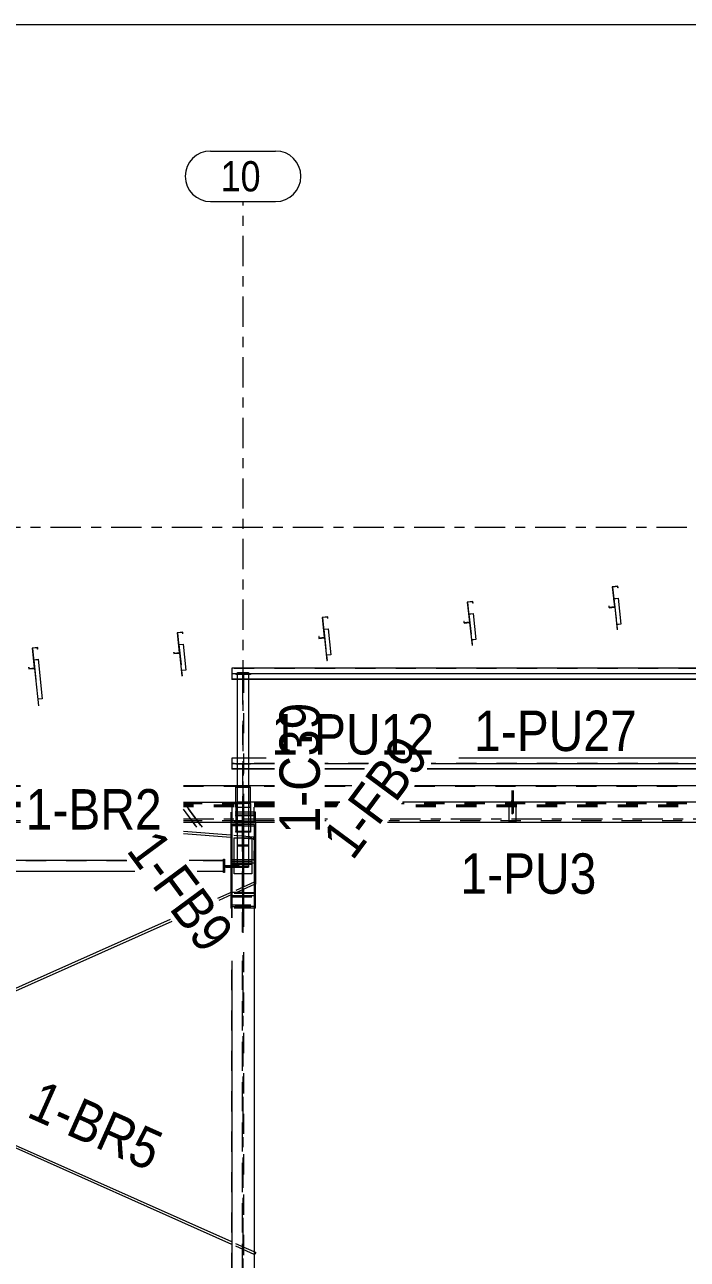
# Model space of a CAD drawing. Header units: millimetres. Extents: x -49 to 1122, y -181 to 639.
# Drawn here: x 161.4 to 227.1, y 516.6 to 638.8 of the extents above; entities that cross this region are included whole.
import ezdxf

# ---------------------------------------------------------------- set-up
doc = ezdxf.new("R2010")
doc.units = ezdxf.units.MM
for name, pattern in [('XKITLINE00', [0]), ('XKITLINE02', [4, 2, -2]), ('XKITLINE03', [6, 3, -1, 1, -1])]:
    doc.linetypes.add(name, pattern=pattern)
for name, color, linetype, lineweight in [('DrawingSheet', 5, 'Continuous', 0), ('Part', 2, 'Continuous', 0), ('PartMark', 7, 'Continuous', 0), ('S-grid', 1, 'Continuous', 0)]:
    doc.layers.add(name, color=color, linetype=linetype, lineweight=lineweight)
doc.styles.add('ARIAL', font='ARIAL.TTF')

# ---------------------------------------------------------------- blocks, each defined once
blk = doc.blocks.new('*A302')
at = {"layer": 'Part'}
blk.add_hatch(color=3, dxfattribs=at).paths.add_polyline_path([(176.53, 578.64), (177.08, 578.7), (177.1, 578.54), (177.08, 578.53), (177.06, 578.68), (176.55, 578.63), (176.76, 576.63), (176.21, 576.58), (176.19, 576.74), (176.21, 576.74), (176.23, 576.6), (176.74, 576.65)], flags=17)
blk = doc.blocks.new('*A303')
at = {"layer": 'Part'}
blk.add_hatch(color=3, dxfattribs=at).paths.add_polyline_path([(190.89, 580.16), (191.45, 580.22), (191.46, 580.05), (191.44, 580.05), (191.43, 580.19), (190.92, 580.14), (191.13, 578.15), (190.57, 578.09), (190.56, 578.26), (190.58, 578.26), (190.59, 578.11), (191.1, 578.17)], flags=17)
blk = doc.blocks.new('*A310')
at = {"layer": 'Part'}
blk.add_hatch(color=3, dxfattribs=at).paths.add_polyline_path([(205.26, 581.67), (205.81, 581.73), (205.83, 581.57), (205.81, 581.56), (205.79, 581.71), (205.28, 581.66), (205.49, 579.66), (204.94, 579.61), (204.92, 579.77), (204.94, 579.77), (204.96, 579.63), (205.47, 579.68)], flags=17)
blk = doc.blocks.new('*A311')
at = {"layer": 'Part'}
blk.add_hatch(color=3, dxfattribs=at).paths.add_polyline_path([(219.62, 583.19), (220.18, 583.25), (220.19, 583.08), (220.17, 583.08), (220.16, 583.22), (219.65, 583.17), (219.86, 581.18), (219.3, 581.12), (219.29, 581.29), (219.31, 581.29), (219.32, 581.14), (219.83, 581.2)], flags=17)
blk = doc.blocks.new('*A328')
at = {"layer": 'Part'}
blk.add_hatch(color=3, dxfattribs=at).paths.add_polyline_path([(162.72, 572.1), (163.16, 572.15), (163.16, 572.11), (162.74, 572.07), (162.81, 571.41), (162.79, 571.41)], flags=17)
blk = doc.blocks.new('*A329')
at = {"layer": 'Part'}
blk.add_hatch(color=3, dxfattribs=at).paths.add_polyline_path([(176.94, 574.93), (177.38, 574.98), (177.39, 574.95), (176.97, 574.91), (177.02, 574.37), (177, 574.37)], flags=17)
blk = doc.blocks.new('*A330')
at = {"layer": 'Part'}
blk.add_hatch(color=3, dxfattribs=at).paths.add_polyline_path([(191.31, 576.45), (191.75, 576.49), (191.75, 576.46), (191.33, 576.42), (191.39, 575.89), (191.36, 575.89)], flags=17)
blk = doc.blocks.new('*A331')
at = {"layer": 'Part'}
blk.add_hatch(color=3, dxfattribs=at).paths.add_polyline_path([(205.67, 577.96), (206.11, 578.01), (206.12, 577.98), (205.7, 577.94), (205.75, 577.4), (205.73, 577.4)], flags=17)
blk = doc.blocks.new('*A333')
at = {"layer": 'Part'}
blk.add_hatch(color=3, dxfattribs=at).paths.add_polyline_path([(220.04, 579.48), (220.48, 579.52), (220.48, 579.49), (220.06, 579.45), (220.12, 578.92), (220.09, 578.92)], flags=17)
blk = doc.blocks.new('*A343')
at = {"layer": 'Part'}
blk.add_hatch(color=3, dxfattribs=at).paths.add_polyline_path([(162.16, 577.13), (162.72, 577.19), (162.73, 577.02), (162.71, 577.02), (162.7, 577.16), (162.19, 577.11), (162.4, 575.12), (161.84, 575.06), (161.83, 575.23), (161.85, 575.23), (161.86, 575.08), (162.37, 575.14)], flags=17)
blk = doc.blocks.new('*A430')
at = {"layer": 'DrawingSheet', "color": 5, "linetype": 'XKITLINE00', "lineweight": 0}
blk.add_line((1122.26, 638.83), (-46.74, 638.83), dxfattribs=at)
blk = doc.blocks.new('*A1699')
at = {"layer": 'S-grid', "color": 1, "linetype": 'XKITLINE03', "lineweight": 0}
blk.add_line((-10, 589.11), (1095.78, 589.11), dxfattribs=at)
blk = doc.blocks.new('*A1700')
at = {"layer": 'S-grid', "color": 1, "linetype": 'XKITLINE03', "lineweight": 0}
for p, q in [((177.15, 560.22), (186.16, 560.22)), ((191.16, 560.22), (191.42, 560.22)), ((197.64, 560.22), (266.16, 560.22))]:
    blk.add_line(p, q, dxfattribs=at)
blk = doc.blocks.new('*A1702')
at = {"layer": 'S-grid', "color": 1, "linetype": 'XKITLINE03', "lineweight": 0}
blk.add_line((-10, 589.11), (1096.06, 589.11), dxfattribs=at)
blk = doc.blocks.new('*A1703')
at = {"layer": 'S-grid', "color": 1, "linetype": 'XKITLINE03', "lineweight": 0}
for p, q in [((177.15, 560.22), (186.16, 560.22)), ((191.16, 560.22), (191.42, 560.22)), ((197.64, 560.22), (266.16, 560.22))]:
    blk.add_line(p, q, dxfattribs=at)
blk = doc.blocks.new('*A1739')
at = {"layer": 'Part', "color": 2, "linetype": 'XKITLINE00', "lineweight": 0}
for p, q in [((181.94, 566.24), (181.94, 565.17)), ((182.5, 566.24), (181.94, 566.24)), ((185.36, 566.24), (183.61, 566.24)), ((262.5, 566.24), (204.44, 566.24)), ((265.36, 566.24), (263.61, 566.24)), ((182.33, 565.68), (181.94, 565.68)), ((181.94, 565.17), (181.94, 565.15)), ((182.5, 565.17), (181.94, 565.17)), ((182.5, 565.15), (181.94, 565.15)), ((186.16, 565.17), (183.61, 565.17)), ((186.16, 565.15), (183.61, 565.15)), ((186.16, 565.68), (183.78, 565.68)), ((195.46, 565.68), (191.16, 565.68)), ((195.08, 565.17), (191.16, 565.17)), ((195.06, 565.15), (191.16, 565.15)), ((262.5, 565.15), (201.29, 565.15)), ((262.5, 565.17), (201.3, 565.17)), ((262.33, 565.68), (201.68, 565.68)), ((266.16, 565.17), (263.61, 565.17)), ((266.16, 565.15), (263.61, 565.15)), ((266.16, 565.68), (263.78, 565.68))]:
    blk.add_line(p, q, dxfattribs=at)
at = {"layer": 'Part', "color": 7, "linetype": 'XKITLINE02', "lineweight": 0}
for p, q in [((185.36, 566.22), (181.94, 566.22)), ((183.61, 566.24), (182.5, 566.24)), ((265.36, 566.22), (204.44, 566.22)), ((263.61, 566.24), (262.5, 566.24)), ((186.16, 565.7), (181.94, 565.7)), ((186.16, 565.7), (181.94, 565.7)), ((186.16, 565.68), (181.94, 565.68)), ((183.78, 565.68), (182.33, 565.68)), ((183.61, 565.17), (182.5, 565.17)), ((183.61, 565.15), (182.5, 565.15)), ((195.47, 565.7), (191.16, 565.7)), ((195.47, 565.7), (191.16, 565.7)), ((195.46, 565.68), (191.16, 565.68)), ((266.16, 565.68), (201.68, 565.68)), ((266.16, 565.7), (201.7, 565.7)), ((266.16, 565.7), (201.7, 565.7)), ((263.78, 565.68), (262.33, 565.68)), ((263.61, 565.17), (262.5, 565.17)), ((263.61, 565.15), (262.5, 565.15))]:
    blk.add_line(p, q, dxfattribs=at)
blk = doc.blocks.new('*A1740')
at = {"layer": 'Part', "color": 2, "linetype": 'XKITLINE00', "lineweight": 0}
for p, q in [((182.5, 563.49), (177.15, 563.49)), ((186.16, 563.49), (183.61, 563.49)), ((193.84, 563.49), (191.16, 563.49)), ((262.5, 563.49), (200.06, 563.49)), ((266.16, 563.49), (263.61, 563.49))]:
    blk.add_line(p, q, dxfattribs=at)
at = {"layer": 'Part', "color": 7, "linetype": 'XKITLINE02', "lineweight": 0}
for p, q in [((177.15, 563.47), (186.16, 563.47)), ((183.61, 563.49), (182.5, 563.49)), ((191.16, 563.47), (193.83, 563.47)), ((200.05, 563.47), (266.16, 563.47)), ((263.61, 563.49), (262.5, 563.49)), ((186.16, 561.59), (177.15, 561.59)), ((186.16, 561.59), (177.15, 561.59)), ((186.16, 561.5), (177.15, 561.5)), ((186.16, 561.48), (177.15, 561.48)), ((186.16, 561.45), (177.15, 561.45)), ((186.16, 561.42), (177.15, 561.42)), ((192.43, 561.59), (191.16, 561.59)), ((192.43, 561.59), (191.16, 561.59)), ((192.36, 561.5), (191.16, 561.5)), ((192.35, 561.48), (191.16, 561.48)), ((192.32, 561.45), (191.16, 561.45)), ((192.31, 561.42), (191.16, 561.42)), ((266.16, 561.42), (198.53, 561.42)), ((266.16, 561.45), (198.55, 561.45)), ((266.16, 561.48), (198.57, 561.48)), ((266.16, 561.5), (198.59, 561.5)), ((266.16, 561.59), (198.65, 561.59)), ((266.16, 561.59), (198.65, 561.59))]:
    blk.add_line(p, q, dxfattribs=at)
blk = doc.blocks.new('*A1742')
at = {"layer": 'Part', "color": 2, "linetype": 'XKITLINE00', "lineweight": 0}
for p, q in [((181.94, 575.13), (181.94, 574.05)), ((262.5, 575.13), (181.94, 575.13)), ((182.33, 574.57), (181.94, 574.57)), ((262.33, 574.57), (183.78, 574.57)), ((264.17, 575.13), (263.61, 575.13)), ((264.17, 574.57), (263.78, 574.57)), ((264.17, 575.13), (264.17, 574.05)), ((181.94, 574.05), (181.94, 574.03)), ((182.5, 574.05), (181.94, 574.05)), ((182.5, 574.03), (181.94, 574.03)), ((262.5, 574.05), (183.61, 574.05)), ((262.5, 574.03), (183.61, 574.03)), ((264.17, 574.05), (263.61, 574.05)), ((264.17, 574.03), (263.61, 574.03)), ((264.17, 574.05), (264.17, 574.03))]:
    blk.add_line(p, q, dxfattribs=at)
at = {"layer": 'Part', "color": 7, "linetype": 'XKITLINE02', "lineweight": 0}
for p, q in [((264.17, 575.11), (181.94, 575.11)), ((264.17, 574.59), (181.94, 574.59)), ((264.17, 574.59), (181.94, 574.59)), ((264.17, 574.57), (181.94, 574.57)), ((183.78, 574.57), (182.33, 574.57)), ((263.78, 574.57), (262.33, 574.57)), ((263.61, 575.13), (262.5, 575.13)), ((183.61, 574.05), (182.5, 574.05)), ((183.61, 574.03), (182.5, 574.03)), ((263.61, 574.05), (262.5, 574.05)), ((263.61, 574.03), (262.5, 574.03))]:
    blk.add_line(p, q, dxfattribs=at)
blk = doc.blocks.new('*A1743')
at = {"layer": 'Part', "color": 7, "linetype": 'XKITLINE02', "lineweight": 0}
for p, q in [((183.11, 561.88), (183.11, 559.86)), ((183.61, 561.88), (183.11, 561.88)), ((186.16, 561.86), (183.11, 561.86)), ((186.16, 561.71), (183.11, 561.71)), ((192.63, 561.86), (191.16, 561.86)), ((192.52, 561.71), (191.16, 561.71)), ((263, 561.71), (198.74, 561.71)), ((263, 561.86), (198.85, 561.86)), ((263, 561.88), (262.5, 561.88)), ((263, 561.88), (263, 559.86)), ((186.16, 560.02), (183.11, 560.02)), ((186.16, 559.88), (183.11, 559.88)), ((183.78, 559.86), (183.11, 559.86)), ((191.27, 560.02), (191.16, 560.02)), ((254.35, 559.88), (197.38, 559.88)), ((254.55, 560.02), (197.49, 560.02)), ((263, 560.02), (254.84, 560.02)), ((263, 559.88), (254.95, 559.88)), ((263, 559.86), (262.33, 559.86))]:
    blk.add_line(p, q, dxfattribs=at)
at = {"layer": 'Part', "color": 2, "linetype": 'XKITLINE00', "lineweight": 0}
for p, q in [((186.16, 561.88), (183.61, 561.88)), ((192.64, 561.88), (191.16, 561.88)), ((262.5, 561.88), (198.87, 561.88)), ((186.16, 559.86), (183.78, 559.86)), ((254.32, 559.86), (197.37, 559.86)), ((262.33, 559.86), (254.97, 559.86))]:
    blk.add_line(p, q, dxfattribs=at)
blk = doc.blocks.new('*A1744')
at = {"layer": 'Part', "color": 2, "linetype": 'XKITLINE00', "lineweight": 0}
for p, q in [((177.08, 578.7), (176.53, 578.64)), ((176.53, 578.64), (176.74, 576.65)), ((177.06, 578.68), (176.55, 578.63)), ((176.55, 578.63), (176.76, 576.63)), ((177.08, 578.53), (177.06, 578.68)), ((177.1, 578.54), (177.08, 578.7)), ((177.1, 578.54), (177.08, 578.53)), ((176.21, 576.74), (176.19, 576.74)), ((176.19, 576.74), (176.21, 576.58)), ((176.23, 576.6), (176.21, 576.74)), ((176.21, 576.58), (176.76, 576.63)), ((176.74, 576.65), (176.23, 576.6))]:
    blk.add_line(p, q, dxfattribs=at)
blk = doc.blocks.new('*A1745')
at = {"layer": 'Part', "color": 2, "linetype": 'XKITLINE00', "lineweight": 0}
for p, q in [((191.45, 580.22), (190.89, 580.16)), ((190.89, 580.16), (191.1, 578.17)), ((191.43, 580.19), (190.92, 580.14)), ((190.92, 580.14), (191.13, 578.15)), ((191.44, 580.05), (191.43, 580.19)), ((191.46, 580.05), (191.44, 580.05)), ((191.46, 580.05), (191.45, 580.22)), ((190.58, 578.26), (190.56, 578.26)), ((190.56, 578.26), (190.57, 578.09)), ((190.57, 578.09), (191.13, 578.15)), ((190.59, 578.11), (190.58, 578.26)), ((191.1, 578.17), (190.59, 578.11))]:
    blk.add_line(p, q, dxfattribs=at)
blk = doc.blocks.new('*A1752')
at = {"layer": 'Part', "color": 2, "linetype": 'XKITLINE00', "lineweight": 0}
for p, q in [((205.81, 581.73), (205.26, 581.67)), ((205.79, 581.71), (205.28, 581.66)), ((205.81, 581.56), (205.79, 581.71)), ((205.83, 581.57), (205.81, 581.73)), ((205.26, 581.67), (205.47, 579.68)), ((205.28, 581.66), (205.49, 579.66)), ((205.83, 581.57), (205.81, 581.56)), ((204.94, 579.77), (204.92, 579.77)), ((204.92, 579.77), (204.94, 579.61)), ((204.96, 579.63), (204.94, 579.77)), ((204.94, 579.61), (205.49, 579.66)), ((205.47, 579.68), (204.96, 579.63))]:
    blk.add_line(p, q, dxfattribs=at)
blk = doc.blocks.new('*A1753')
at = {"layer": 'Part', "color": 2, "linetype": 'XKITLINE00', "lineweight": 0}
for p, q in [((220.18, 583.25), (219.62, 583.19)), ((219.62, 583.19), (219.83, 581.2)), ((220.16, 583.22), (219.65, 583.17)), ((219.65, 583.17), (219.86, 581.18)), ((220.17, 583.08), (220.16, 583.22)), ((220.19, 583.08), (220.17, 583.08)), ((220.19, 583.08), (220.18, 583.25)), ((219.31, 581.29), (219.29, 581.29)), ((219.29, 581.29), (219.3, 581.12)), ((219.3, 581.12), (219.86, 581.18)), ((219.32, 581.14), (219.31, 581.29)), ((219.83, 581.2), (219.32, 581.14))]:
    blk.add_line(p, q, dxfattribs=at)
blk = doc.blocks.new('*A1770')
at = {"layer": 'S-grid', "color": 1, "linetype": 'XKITLINE03', "lineweight": 0}
for p, q in [((183.06, 548.93), (183.06, 621.33)), ((183.06, 427.72), (183.06, 547))]:
    blk.add_line(p, q, dxfattribs=at)
at = {"layer": 'S-grid', "color": 3, "style": 'ARIAL', "width": 0.85}
blk.add_text('10', height=3, dxfattribs=at).set_placement((180.83, 622.33))
blk = doc.blocks.new('*A1778')
at = {"layer": 'Part', "color": 2, "linetype": 'XKITLINE00', "lineweight": 0}
for p, q in [((96.39, 563.54), (96.39, 561.88)), ((113.84, 563.49), (96.39, 563.49)), ((161.03, 563.49), (120.06, 563.49)), ((182.5, 563.49), (177.15, 563.49)), ((186.16, 563.49), (183.61, 563.49))]:
    blk.add_line(p, q, dxfattribs=at)
at = {"layer": 'Part', "color": 7, "linetype": 'XKITLINE02', "lineweight": 0}
for p, q in [((96.39, 563.47), (113.83, 563.47)), ((120.05, 563.47), (161.03, 563.47)), ((177.15, 563.47), (186.16, 563.47)), ((183.61, 563.49), (182.5, 563.49)), ((96.39, 561.88), (96.39, 561.42)), ((112.43, 561.59), (96.39, 561.59)), ((112.43, 561.59), (96.39, 561.59)), ((112.36, 561.5), (96.39, 561.5)), ((112.35, 561.48), (96.39, 561.48)), ((112.32, 561.45), (96.39, 561.45)), ((112.31, 561.42), (96.39, 561.42)), ((161.03, 561.42), (118.53, 561.42)), ((161.03, 561.45), (118.55, 561.45)), ((161.03, 561.48), (118.57, 561.48)), ((161.03, 561.5), (118.59, 561.5)), ((161.03, 561.59), (118.65, 561.59)), ((161.03, 561.59), (118.65, 561.59)), ((186.16, 561.59), (177.15, 561.59)), ((186.16, 561.59), (177.15, 561.59)), ((186.16, 561.5), (177.15, 561.5)), ((186.16, 561.48), (177.15, 561.48)), ((186.16, 561.45), (177.15, 561.45)), ((186.16, 561.42), (177.15, 561.42))]:
    blk.add_line(p, q, dxfattribs=at)
blk = doc.blocks.new('*A1780')
at = {"layer": 'Part', "color": 7, "linetype": 'XKITLINE02', "lineweight": 0}
for p, q in [((181.94, 561.39), (181.94, 559.86)), ((183.01, 561.25), (183.01, 556.18)), ((183.1, 556.18), (183.1, 561.25)), ((184.17, 559.86), (184.17, 561.39)), ((184.17, 559.99), (181.94, 559.99)), ((181.94, 559.86), (183.01, 559.86)), ((183.1, 559.86), (184.17, 559.86)), ((181.94, 556.05), (181.94, 557.07)), ((183.01, 556.18), (181.94, 556.18)), ((181.94, 556.05), (184.17, 556.05)), ((184.17, 556.18), (183.1, 556.18)), ((184.17, 556.05), (184.17, 557.07))]:
    blk.add_line(p, q, dxfattribs=at)
blk = doc.blocks.new('*A1781')
at = {"layer": 'Part', "color": 2, "linetype": 'XKITLINE00', "lineweight": 0}
for p, q in [((182.33, 559.68), (181.94, 559.68)), ((181.94, 559.68), (181.94, 550.43)), ((184.17, 559.68), (183.78, 559.68)), ((184.17, 559.68), (184.17, 460.17)), ((181.94, 546.18), (181.94, 460.17))]:
    blk.add_line(p, q, dxfattribs=at)
at = {"layer": 'Part', "color": 7, "linetype": 'XKITLINE02', "lineweight": 0}
for p, q in [((183.01, 559.55), (181.94, 559.55)), ((183.78, 559.68), (182.33, 559.68)), ((183.01, 549), (183.01, 559.55)), ((183.11, 559.55), (183.11, 548.87)), ((183.11, 559.55), (184.17, 559.55)), ((181.94, 555.86), (183.01, 555.86)), ((181.94, 555.73), (184.17, 555.73)), ((183.11, 555.86), (184.17, 555.86)), ((183.01, 460.17), (183.01, 546.97)), ((183.11, 547.04), (183.11, 460.17)), ((184.17, 460.17), (181.94, 460.17))]:
    blk.add_line(p, q, dxfattribs=at)
blk = doc.blocks.new('*A1784')
at = {"layer": 'Part', "color": 2, "linetype": 'XKITLINE00', "lineweight": 0}
for p, q in [((101.79, 553.79), (101.88, 553.99)), ((101.94, 553.72), (101.79, 553.79)), ((101.94, 553.96), (101.88, 553.99)), ((143.06, 535.66), (104.17, 552.97)), ((142.78, 535.54), (104.17, 552.73)), ((181.94, 518.11), (143.06, 535.42)), ((181.94, 518.35), (143.33, 535.54)), ((184.32, 517.3), (184.17, 517.36)), ((184.23, 517.09), (184.17, 517.12)), ((184.32, 517.3), (184.23, 517.09))]:
    blk.add_line(p, q, dxfattribs=at)
at = {"layer": 'Part', "color": 7, "linetype": 'XKITLINE02', "lineweight": 0}
for p, q in [((104.17, 552.97), (101.94, 553.96)), ((104.17, 552.73), (101.94, 553.72)), ((143.06, 535.42), (142.78, 535.54)), ((143.33, 535.54), (143.06, 535.66)), ((184.17, 517.36), (181.94, 518.35)), ((184.17, 517.12), (181.94, 518.11))]:
    blk.add_line(p, q, dxfattribs=at)
blk = doc.blocks.new('*A1785')
at = {"layer": 'Part', "color": 7, "linetype": 'XKITLINE02', "lineweight": 0}
for p, q in [((184.17, 553.96), (181.94, 552.97)), ((184.17, 553.72), (181.94, 552.73)), ((143.06, 535.66), (142.78, 535.54)), ((143.33, 535.54), (143.06, 535.42)), ((104.17, 518.35), (101.94, 517.36)), ((104.17, 518.11), (101.94, 517.12))]:
    blk.add_line(p, q, dxfattribs=at)
at = {"layer": 'Part', "color": 2, "linetype": 'XKITLINE00', "lineweight": 0}
for p, q in [((184.23, 553.99), (184.17, 553.96)), ((184.32, 553.79), (184.17, 553.72)), ((184.32, 553.79), (184.23, 553.99)), ((181.94, 552.97), (180.53, 552.34)), ((181.94, 552.73), (180.66, 552.16)), ((175.85, 550.26), (143.06, 535.66)), ((175.99, 550.08), (143.33, 535.54)), ((142.78, 535.54), (104.17, 518.35)), ((143.06, 535.42), (104.17, 518.11)), ((101.94, 517.36), (101.79, 517.3)), ((101.88, 517.09), (101.79, 517.3)), ((101.94, 517.12), (101.88, 517.09))]:
    blk.add_line(p, q, dxfattribs=at)
blk = doc.blocks.new('*A1791')
at = {"layer": 'Part', "color": 2, "linetype": 'XKITLINE00', "lineweight": 0}
for p, q in [((112.9, 556.12), (104.99, 556.12)), ((171.51, 556.12), (130.2, 556.12)), ((181.12, 556.12), (177.73, 556.12)), ((114.08, 555.01), (104.99, 555.01)), ((172.33, 555.01), (130.2, 555.01)), ((181.12, 555.01), (178.55, 555.01))]:
    blk.add_line(p, q, dxfattribs=at)
at = {"layer": 'Part', "color": 7, "linetype": 'XKITLINE02', "lineweight": 0}
for p, q in [((104.99, 555.01), (104.99, 556.12)), ((112.96, 556.08), (104.99, 556.08)), ((171.54, 556.08), (130.2, 556.08)), ((181.12, 556.08), (177.76, 556.08)), ((181.12, 555.01), (181.12, 556.12)), ((104.99, 555.06), (114.08, 555.06)), ((130.2, 555.06), (172.3, 555.06)), ((178.52, 555.06), (181.12, 555.06))]:
    blk.add_line(p, q, dxfattribs=at)
blk = doc.blocks.new('*A1792')
at = {"layer": 'Part', "color": 2, "linetype": 'XKITLINE00', "lineweight": 0}
for p, q in [((103.11, 561.88), (103.11, 561.75)), ((103.11, 561.88), (112.64, 561.88)), ((118.87, 561.88), (161.03, 561.88)), ((177.15, 561.88), (182.5, 561.88)), ((111.15, 559.86), (103.78, 559.86)), ((161.03, 559.86), (117.37, 559.86)), ((182.33, 559.86), (177.15, 559.86))]:
    blk.add_line(p, q, dxfattribs=at)
at = {"layer": 'Part', "color": 7, "linetype": 'XKITLINE02', "lineweight": 0}
for p, q in [((112.63, 561.86), (103.11, 561.86)), ((103.11, 561.75), (103.11, 559.86)), ((112.52, 561.71), (103.11, 561.71)), ((161.03, 561.71), (118.74, 561.71)), ((161.03, 561.86), (118.85, 561.86)), ((183, 561.86), (177.15, 561.86)), ((183, 561.71), (177.15, 561.71)), ((183, 561.88), (182.5, 561.88)), ((183, 561.88), (183, 559.86)), ((111.27, 560.02), (103.11, 560.02)), ((111.16, 559.88), (103.11, 559.88)), ((103.78, 559.86), (103.11, 559.86)), ((161.03, 559.88), (117.38, 559.88)), ((161.03, 560.02), (117.49, 560.02)), ((183, 560.02), (177.15, 560.02)), ((183, 559.88), (177.15, 559.88)), ((183, 559.86), (182.33, 559.86))]:
    blk.add_line(p, q, dxfattribs=at)
blk = doc.blocks.new('*A1793')
at = {"layer": 'Part', "color": 7, "linetype": 'XKITLINE02', "lineweight": 0}
for p, q in [((183.01, 556.93), (183.01, 552.95)), ((183.01, 556.07), (183.1, 556.07)), ((183.1, 556.93), (183.1, 552.95)), ((183.01, 555.95), (183.1, 555.95)), ((181.94, 553.94), (181.94, 552.84)), ((184.17, 553.94), (184.17, 552.84)), ((183.01, 552.95), (181.94, 552.95)), ((184.17, 552.84), (181.94, 552.84)), ((183.1, 552.95), (184.17, 552.95))]:
    blk.add_line(p, q, dxfattribs=at)
blk = doc.blocks.new('*A1794')
at = {"layer": 'Part', "color": 2, "linetype": 'XKITLINE00', "lineweight": 0}
for p, q in [((182.5, 555.44), (182.5, 574.7)), ((182.5, 574.7), (183.61, 574.7)), ((183.61, 574.7), (183.61, 555.44)), ((182.5, 555.44), (183.61, 555.44))]:
    blk.add_line(p, q, dxfattribs=at)
at = {"layer": 'Part', "color": 7, "linetype": 'XKITLINE02', "lineweight": 0}
for p, q in [((183.02, 555.54), (183.02, 574.7)), ((183.09, 574.7), (183.09, 555.54)), ((182.5, 557.67), (183.61, 557.67)), ((182.5, 557.57), (183.02, 557.57)), ((183.09, 557.57), (183.61, 557.57)), ((182.5, 555.54), (183.02, 555.54)), ((183.09, 555.54), (183.61, 555.54))]:
    blk.add_line(p, q, dxfattribs=at)
blk = doc.blocks.new('*A1795')
at = {"layer": 'Part', "color": 7, "linetype": 'XKITLINE02', "lineweight": 0}
for p, q in [((181.83, 560.88), (181.83, 551.56)), ((184.28, 560.88), (181.83, 560.88)), ((184.28, 560.7), (181.83, 560.7)), ((184.28, 551.56), (184.28, 560.88)), ((181.83, 551.73), (184.28, 551.73)), ((184.28, 551.56), (181.83, 551.56))]:
    blk.add_line(p, q, dxfattribs=at)
blk = doc.blocks.new('*A1796')
at = {"layer": 'Part', "color": 7, "linetype": 'XKITLINE02', "lineweight": 0}
for p, q in [((181.83, 560.7), (181.83, 559.86)), ((184.28, 560.7), (181.83, 560.7)), ((184.28, 560.53), (181.83, 560.53)), ((184.28, 559.86), (184.28, 560.7)), ((181.83, 555.62), (181.83, 555.4)), ((184.28, 553.88), (184.28, 553.77)), ((181.83, 552.92), (181.83, 552.68)), ((181.83, 551.56), (184.28, 551.56)), ((184.17, 551.38), (181.94, 551.38))]:
    blk.add_line(p, q, dxfattribs=at)
at = {"layer": 'Part', "color": 2, "linetype": 'XKITLINE00', "lineweight": 0}
for p, q in [((181.83, 559.86), (181.83, 555.62)), ((184.28, 559.86), (184.28, 553.88)), ((181.83, 555.4), (181.83, 552.92)), ((184.28, 551.38), (184.28, 553.77)), ((181.83, 552.68), (181.83, 551.38)), ((181.94, 551.38), (181.83, 551.38)), ((184.28, 551.38), (184.17, 551.38))]:
    blk.add_line(p, q, dxfattribs=at)
blk = doc.blocks.new('*A1797')
at = {"layer": 'Part', "color": 7, "linetype": 'XKITLINE02', "lineweight": 0}
for p, q in [((182.5, 557.57), (182.5, 557.67)), ((182.5, 557.67), (183.61, 557.67)), ((182.5, 557.67), (183.61, 557.67)), ((183.02, 557.57), (182.5, 557.57)), ((182.5, 557.57), (183.02, 557.57)), ((183.02, 555.54), (183.02, 557.57)), ((183.61, 557.57), (183.09, 557.57)), ((183.09, 557.57), (183.09, 555.54)), ((183.09, 557.57), (183.61, 557.57)), ((183.61, 557.67), (183.61, 557.57)), ((182.5, 555.44), (182.5, 555.54)), ((182.5, 555.54), (183.02, 555.54)), ((182.5, 555.54), (183.02, 555.54)), ((183.61, 555.44), (182.5, 555.44)), ((183.09, 555.54), (183.61, 555.54)), ((183.61, 555.54), (183.09, 555.54)), ((183.61, 555.54), (183.61, 555.44))]:
    blk.add_line(p, q, dxfattribs=at)
at = {"layer": 'Part', "color": 2, "linetype": 'XKITLINE00', "lineweight": 0}
blk.add_line((183.61, 555.44), (182.5, 555.44), dxfattribs=at)
blk = doc.blocks.new('*A1798')
at = {"layer": 'Part', "color": 2, "linetype": 'XKITLINE00', "lineweight": 0}
for p, q in [((182.17, 554.78), (182.17, 558.33)), ((182.5, 558.33), (182.17, 558.33)), ((183.94, 558.33), (183.61, 558.33)), ((183.94, 558.33), (183.94, 554.78)), ((183.94, 554.78), (182.17, 554.78))]:
    blk.add_line(p, q, dxfattribs=at)
at = {"layer": 'Part', "color": 7, "linetype": 'XKITLINE02', "lineweight": 0}
blk.add_line((183.61, 558.33), (182.5, 558.33), dxfattribs=at)
blk = doc.blocks.new('*A1799')
at = {"layer": 'Part', "color": 2, "linetype": 'XKITLINE00', "lineweight": 0}
for p, q in [((182.33, 565.68), (182.33, 565.63)), ((182.5, 565.68), (182.33, 565.68)), ((182.5, 565.63), (182.33, 565.63)), ((183.78, 565.68), (183.61, 565.68)), ((183.78, 565.63), (183.61, 565.63)), ((183.78, 565.68), (183.78, 565.63))]:
    blk.add_line(p, q, dxfattribs=at)
at = {"layer": 'Part', "color": 7, "linetype": 'XKITLINE02', "lineweight": 0}
for p, q in [((183.61, 565.68), (182.5, 565.68)), ((183.61, 565.63), (182.5, 565.63))]:
    blk.add_line(p, q, dxfattribs=at)
blk = doc.blocks.new('*A1800')
at = {"layer": 'Part', "color": 2, "linetype": 'XKITLINE00', "lineweight": 0}
for p, q in [((181.94, 555.51), (181.34, 555.51)), ((181.34, 555.4), (181.34, 555.51)), ((181.94, 555.4), (181.34, 555.4))]:
    blk.add_line(p, q, dxfattribs=at)
at = {"layer": 'Part', "color": 7, "linetype": 'XKITLINE02', "lineweight": 0}
for p, q in [((183.01, 555.51), (181.94, 555.51)), ((183.01, 555.4), (181.94, 555.4)), ((182.84, 555.51), (182.84, 555.4)), ((183.01, 555.51), (183.01, 555.4))]:
    blk.add_line(p, q, dxfattribs=at)
blk = doc.blocks.new('*A1801')
at = {"layer": 'Part', "color": 2, "linetype": 'XKITLINE00', "lineweight": 0}
for p, q in [((181.12, 554.9), (181.12, 556.24)), ((181.12, 556.24), (181.23, 556.24)), ((181.23, 556.24), (181.23, 554.9)), ((181.23, 554.9), (181.12, 554.9))]:
    blk.add_line(p, q, dxfattribs=at)
blk = doc.blocks.new('*A1802')
at = {"layer": 'Part', "color": 2, "linetype": 'XKITLINE00', "lineweight": 0}
for p, q in [((181.23, 555.51), (181.23, 555.62)), ((181.23, 555.62), (181.94, 555.62)), ((181.34, 555.51), (181.23, 555.51))]:
    blk.add_line(p, q, dxfattribs=at)
at = {"layer": 'Part', "color": 7, "linetype": 'XKITLINE02', "lineweight": 0}
for p, q in [((182.67, 555.51), (181.34, 555.51)), ((182.67, 555.62), (181.94, 555.62)), ((182.67, 555.51), (182.67, 555.62))]:
    blk.add_line(p, q, dxfattribs=at)
blk = doc.blocks.new('*A1803')
at = {"layer": 'Part', "color": 2, "linetype": 'XKITLINE00', "lineweight": 0}
for p, q in [((182.33, 558.91), (182.33, 558.97)), ((182.33, 558.97), (182.5, 558.97)), ((182.5, 558.91), (182.33, 558.91)), ((183.78, 558.97), (183.61, 558.97)), ((183.78, 558.91), (183.61, 558.91)), ((183.78, 558.97), (183.78, 558.91))]:
    blk.add_line(p, q, dxfattribs=at)
at = {"layer": 'Part', "color": 7, "linetype": 'XKITLINE02', "lineweight": 0}
for p, q in [((183.61, 558.97), (182.5, 558.97)), ((183.61, 558.91), (182.5, 558.91))]:
    blk.add_line(p, q, dxfattribs=at)
blk = doc.blocks.new('*A1804')
at = {"layer": 'Part', "color": 2, "linetype": 'XKITLINE00', "lineweight": 0}
for p, q in [((182.33, 561.75), (182.33, 558.97)), ((182.5, 561.75), (182.33, 561.75)), ((183.78, 561.75), (183.61, 561.75)), ((183.78, 561.75), (183.78, 558.97)), ((182.5, 558.97), (182.33, 558.97)), ((183.78, 558.97), (183.61, 558.97))]:
    blk.add_line(p, q, dxfattribs=at)
at = {"layer": 'Part', "color": 7, "linetype": 'XKITLINE02', "lineweight": 0}
for p, q in [((183.61, 561.75), (182.5, 561.75)), ((183.61, 558.97), (182.5, 558.97))]:
    blk.add_line(p, q, dxfattribs=at)
blk = doc.blocks.new('*A1805')
at = {"layer": 'Part', "color": 7, "linetype": 'XKITLINE02', "lineweight": 0}
for p, q in [((183, 558.97), (183, 560.53)), ((183, 560.53), (183.11, 560.53)), ((183, 559.78), (183.11, 559.78)), ((183.11, 560.53), (183.11, 558.97)), ((183, 559.51), (183.11, 559.51)), ((183, 558.97), (183.11, 558.97)), ((183.11, 558.97), (183, 558.97))]:
    blk.add_line(p, q, dxfattribs=at)
blk = doc.blocks.new('*A1806')
at = {"layer": 'Part', "color": 7, "linetype": 'XKITLINE02', "lineweight": 0}
for p, q in [((183, 552.42), (183, 550.86)), ((183, 552.42), (183.11, 552.42)), ((183.11, 552.42), (183.11, 550.86)), ((183.11, 552.36), (183, 552.36)), ((183, 551.38), (183.11, 551.38)), ((183, 550.86), (183.11, 550.86))]:
    blk.add_line(p, q, dxfattribs=at)
blk = doc.blocks.new('*A1807')
at = {"layer": 'Part', "color": 7, "linetype": 'XKITLINE02', "lineweight": 0}
for p, q in [((183, 553.21), (183, 551.73)), ((183, 553.21), (183.11, 553.21)), ((183.11, 552.88), (183, 552.88)), ((183.11, 552.74), (183, 552.74)), ((183.11, 553.21), (183.11, 551.73)), ((183, 551.73), (183.11, 551.73))]:
    blk.add_line(p, q, dxfattribs=at)
blk = doc.blocks.new('*A1808')
at = {"layer": 'Part', "color": 7, "linetype": 'XKITLINE02', "lineweight": 0}
for p, q in [((183, 560.88), (183, 560.01)), ((183.11, 560.88), (183, 560.88)), ((183.11, 560.17), (183, 560.17)), ((183, 560.1), (183.11, 560.1)), ((183, 560.01), (183.11, 560.01)), ((183.11, 560.01), (183.11, 560.88))]:
    blk.add_line(p, q, dxfattribs=at)
blk = doc.blocks.new('*A1809')
at = {"layer": 'Part', "color": 2, "linetype": 'XKITLINE00', "lineweight": 0}
for p, q in [((162.31, 575.98), (162.75, 576.03)), ((162.75, 576.03), (163.16, 572.11)), ((162.4, 575.12), (162.79, 571.41)), ((162.72, 572.1), (163.16, 572.15)), ((163.16, 572.11), (162.74, 572.07)), ((162.74, 572.07), (162.81, 571.41)), ((162.79, 571.41), (162.81, 571.41))]:
    blk.add_line(p, q, dxfattribs=at)
at = {"layer": 'Part', "color": 7, "linetype": 'XKITLINE02', "lineweight": 0}
for p, q in [((162.31, 575.98), (162.4, 575.12)), ((162.33, 575.97), (162.75, 576.01)), ((162.33, 575.97), (162.74, 572.07)), ((162.34, 575.7), (162.36, 575.7))]:
    blk.add_line(p, q, dxfattribs=at)
blk = doc.blocks.new('*A1810')
at = {"layer": 'Part', "color": 2, "linetype": 'XKITLINE00', "lineweight": 0}
for p, q in [((176.67, 577.49), (177.11, 577.53)), ((177.11, 577.53), (177.39, 574.95)), ((176.76, 576.63), (177, 574.37)), ((176.94, 574.93), (177.38, 574.98)), ((177.39, 574.95), (176.97, 574.91)), ((176.97, 574.91), (177.02, 574.37)), ((177, 574.37), (177.02, 574.37))]:
    blk.add_line(p, q, dxfattribs=at)
at = {"layer": 'Part', "color": 7, "linetype": 'XKITLINE02', "lineweight": 0}
for p, q in [((176.67, 577.49), (176.76, 576.63)), ((176.7, 577.47), (177.12, 577.52)), ((176.7, 577.47), (176.97, 574.91)), ((176.71, 577.14), (176.73, 577.14))]:
    blk.add_line(p, q, dxfattribs=at)
blk = doc.blocks.new('*A1811')
at = {"layer": 'Part', "color": 7, "linetype": 'XKITLINE02', "lineweight": 0}
for p, q in [((183.03, 574.51), (183.08, 574.51)), ((183.03, 573.4), (183.03, 574.51)), ((183.03, 574.51), (183.08, 574.51)), ((183.08, 574.51), (183.08, 573.4)), ((183.08, 573.4), (183.03, 573.4))]:
    blk.add_line(p, q, dxfattribs=at)
blk = doc.blocks.new('*A1812')
at = {"layer": 'Part', "color": 2, "linetype": 'XKITLINE00', "lineweight": 0}
for p, q in [((182.33, 574.57), (182.33, 574.51)), ((182.5, 574.57), (182.33, 574.57)), ((182.5, 574.51), (182.33, 574.51)), ((183.78, 574.57), (183.61, 574.57)), ((183.78, 574.51), (183.61, 574.51)), ((183.78, 574.57), (183.78, 574.51))]:
    blk.add_line(p, q, dxfattribs=at)
at = {"layer": 'Part', "color": 7, "linetype": 'XKITLINE02', "lineweight": 0}
for p, q in [((183.61, 574.57), (182.5, 574.57)), ((183.61, 574.51), (182.5, 574.51))]:
    blk.add_line(p, q, dxfattribs=at)
blk = doc.blocks.new('*A1813')
at = {"layer": 'Part', "color": 2, "linetype": 'XKITLINE00', "lineweight": 0}
for p, q in [((191.04, 579), (191.48, 579.05)), ((191.13, 578.15), (191.36, 575.89)), ((191.48, 579.05), (191.75, 576.46)), ((191.31, 576.45), (191.75, 576.49)), ((191.75, 576.46), (191.33, 576.42)), ((191.33, 576.42), (191.39, 575.89)), ((191.36, 575.89), (191.39, 575.89))]:
    blk.add_line(p, q, dxfattribs=at)
at = {"layer": 'Part', "color": 7, "linetype": 'XKITLINE02', "lineweight": 0}
for p, q in [((191.04, 579), (191.13, 578.15)), ((191.06, 578.99), (191.48, 579.03)), ((191.06, 578.99), (191.33, 576.42)), ((191.07, 578.65), (191.1, 578.66))]:
    blk.add_line(p, q, dxfattribs=at)
blk = doc.blocks.new('*A1814')
at = {"layer": 'Part', "color": 7, "linetype": 'XKITLINE02', "lineweight": 0}
for p, q in [((209.66, 561.89), (209.66, 562.04)), ((209.68, 561.94), (209.66, 561.89)), ((209.66, 561.89), (209.68, 561.85)), ((209.72, 561.96), (209.68, 561.94)), ((209.68, 561.85), (209.72, 561.83)), ((209.77, 561.94), (209.72, 561.96)), ((209.72, 561.83), (209.77, 561.85)), ((209.79, 561.89), (209.77, 561.94)), ((209.77, 561.85), (209.79, 561.89)), ((209.79, 561.89), (209.79, 562.04))]:
    blk.add_line(p, q, dxfattribs=at)
blk = doc.blocks.new('*A1816')
at = {"layer": 'Part', "color": 7, "linetype": 'XKITLINE02', "lineweight": 0}
for p, q in [((209.66, 563.04), (209.66, 562.98)), ((209.79, 563.04), (209.79, 562.98)), ((209.66, 561.88), (209.66, 560.79)), ((209.79, 561.88), (209.79, 560.79)), ((209.68, 560.84), (209.66, 560.79)), ((209.66, 560.79), (209.68, 560.74)), ((209.72, 560.85), (209.68, 560.84)), ((209.68, 560.74), (209.72, 560.72)), ((209.77, 560.84), (209.72, 560.85)), ((209.72, 560.72), (209.77, 560.74)), ((209.79, 560.79), (209.77, 560.84)), ((209.77, 560.74), (209.79, 560.79))]:
    blk.add_line(p, q, dxfattribs=at)
at = {"layer": 'Part', "color": 2, "linetype": 'XKITLINE00', "lineweight": 0}
for p, q in [((209.66, 562.98), (209.66, 561.88)), ((209.79, 562.98), (209.79, 561.88))]:
    blk.add_line(p, q, dxfattribs=at)
blk = doc.blocks.new('*A1817')
at = {"layer": 'Part', "color": 7, "linetype": 'XKITLINE02', "lineweight": 0}
for p, q in [((210.06, 561.82), (209.39, 561.82)), ((209.39, 561.82), (209.39, 559.91)), ((210.06, 561.82), (210.06, 559.91)), ((210.06, 559.91), (209.39, 559.91))]:
    blk.add_line(p, q, dxfattribs=at)
blk = doc.blocks.new('*A1820')
at = {"layer": 'Part', "color": 2, "linetype": 'XKITLINE00', "lineweight": 0}
for p, q in [((205.4, 580.52), (205.84, 580.56)), ((205.84, 580.56), (206.12, 577.98)), ((205.49, 579.66), (205.73, 577.4)), ((205.67, 577.96), (206.11, 578.01)), ((206.12, 577.98), (205.7, 577.94)), ((205.7, 577.94), (205.75, 577.4)), ((205.73, 577.4), (205.75, 577.4))]:
    blk.add_line(p, q, dxfattribs=at)
at = {"layer": 'Part', "color": 7, "linetype": 'XKITLINE02', "lineweight": 0}
for p, q in [((205.4, 580.52), (205.49, 579.66)), ((205.43, 580.5), (205.84, 580.55)), ((205.43, 580.5), (205.7, 577.94)), ((205.44, 580.17), (205.46, 580.17))]:
    blk.add_line(p, q, dxfattribs=at)
blk = doc.blocks.new('*A1822')
at = {"layer": 'Part', "color": 2, "linetype": 'XKITLINE00', "lineweight": 0}
for p, q in [((219.77, 582.03), (220.21, 582.08)), ((220.21, 582.08), (220.48, 579.49)), ((219.86, 581.18), (220.09, 578.92)), ((220.04, 579.48), (220.48, 579.52)), ((220.48, 579.49), (220.06, 579.45)), ((220.06, 579.45), (220.12, 578.92)), ((220.09, 578.92), (220.12, 578.92))]:
    blk.add_line(p, q, dxfattribs=at)
at = {"layer": 'Part', "color": 7, "linetype": 'XKITLINE02', "lineweight": 0}
for p, q in [((219.77, 582.03), (219.86, 581.18)), ((219.8, 581.68), (219.77, 582.03)), ((219.79, 582.02), (220.21, 582.06)), ((219.79, 582.02), (220.06, 579.45)), ((219.82, 581.69), (219.8, 581.68))]:
    blk.add_line(p, q, dxfattribs=at)
blk = doc.blocks.new('*A1832')
at = {"layer": 'Part', "color": 2, "linetype": 'XKITLINE00', "lineweight": 0}
for p, q in [((162.72, 577.19), (162.16, 577.13)), ((162.16, 577.13), (162.37, 575.14)), ((162.7, 577.16), (162.19, 577.11)), ((162.19, 577.11), (162.4, 575.12)), ((162.71, 577.02), (162.7, 577.16)), ((162.73, 577.02), (162.71, 577.02)), ((162.73, 577.02), (162.72, 577.19)), ((161.85, 575.23), (161.83, 575.23)), ((161.83, 575.23), (161.84, 575.06)), ((161.84, 575.06), (162.4, 575.12)), ((161.86, 575.08), (161.85, 575.23)), ((162.37, 575.14), (161.86, 575.08))]:
    blk.add_line(p, q, dxfattribs=at)
blk = doc.blocks.new('*A1909')
at = {"layer": 'Part', "color": 7, "linetype": 'XKITLINE02', "lineweight": 0}
for p, q in [((183.01, 549), (183.01, 555.63)), ((183.01, 555.63), (183.11, 555.63)), ((183.01, 555.57), (183.11, 555.57)), ((183.11, 555.63), (183.11, 548.87)), ((181.94, 550.43), (181.94, 552.64)), ((181.94, 552.64), (183.01, 552.64)), ((181.94, 552.52), (184.17, 552.52)), ((183.11, 552.64), (184.17, 552.64)), ((184.17, 552.64), (184.17, 511.27)), ((183.01, 511.29), (183.01, 546.97)), ((183.11, 547.04), (183.11, 511.29)), ((181.94, 511.27), (181.94, 546.18)), ((184.17, 511.29), (181.94, 511.29)), ((181.94, 511.27), (184.17, 511.27))]:
    blk.add_line(p, q, dxfattribs=at)
blk = doc.blocks.new('*A1919')
at = {"layer": 'S-grid', "color": 1, "linetype": 'XKITLINE00', "lineweight": 0}
for p, q in [((179.83, 626.33), (186.28, 626.33)), ((179.83, 621.33), (186.28, 621.33))]:
    blk.add_line(p, q, dxfattribs=at)
for centre, start, end in [((179.83, 623.83), 90, 270), ((186.28, 623.83), 270, 90)]:
    blk.add_arc(centre, 2.5, start, end, dxfattribs=at)
blk = doc.blocks.new('*A1920')
at = {"layer": 'Part', "color": 2, "linetype": 'XKITLINE00', "lineweight": 0}
for p, q in [((181.83, 558.6), (177.15, 558.98)), ((181.83, 558.38), (177.15, 558.75))]:
    blk.add_line(p, q, dxfattribs=at)
at = {"layer": 'Part', "color": 7, "linetype": 'XKITLINE02', "lineweight": 0}
for p, q in [((184.12, 558.42), (181.83, 558.6)), ((184.12, 558.2), (181.83, 558.38)), ((184.07, 558.38), (184.05, 558.3)), ((184.05, 558.3), (184.07, 558.23)), ((184.12, 558.42), (184.07, 558.38)), ((184.07, 558.23), (184.12, 558.2)), ((184.17, 558.4), (184.12, 558.42)), ((184.12, 558.2), (184.17, 558.24)), ((184.19, 558.32), (184.17, 558.4)), ((184.17, 558.24), (184.19, 558.32))]:
    blk.add_line(p, q, dxfattribs=at)
blk = doc.blocks.new('*A1929')
at = {"layer": 'Part', "color": 7, "linetype": 'XKITLINE02', "lineweight": 0}
for p, q in [((178.69, 559.86), (177.15, 561.94)), ((178.84, 559.61), (177.15, 561.9)), ((178.14, 559.86), (177.15, 561.19)), ((178.32, 559.61), (177.15, 561.19))]:
    blk.add_line(p, q, dxfattribs=at)
at = {"layer": 'Part', "color": 2, "linetype": 'XKITLINE00', "lineweight": 0}
for p, q in [((178.47, 559.4), (178.14, 559.86)), ((179.03, 559.4), (178.69, 559.86))]:
    blk.add_line(p, q, dxfattribs=at)
blk = doc.blocks.new('*A1931')
at = {"layer": 'Part', "color": 7, "linetype": 'XKITLINE02', "lineweight": 0}
for p, q in [((182.33, 561.37), (182.33, 563.37)), ((183.78, 563.37), (182.33, 563.37)), ((182.33, 563.36), (183.78, 563.36)), ((183.78, 561.37), (183.78, 563.37)), ((182.33, 561.38), (182.33, 561.37)), ((182.33, 561.38), (183.78, 561.38)), ((182.33, 561.37), (183.78, 561.37)), ((183.78, 561.37), (183.78, 561.38))]:
    blk.add_line(p, q, dxfattribs=at)
blk = doc.blocks.new('*A1932')
at = {"layer": 'Part', "color": 7, "linetype": 'XKITLINE02', "lineweight": 0}
for p, q in [((183.03, 561.38), (183.03, 562.48)), ((183.03, 562.48), (183.08, 562.48)), ((183.08, 562.48), (183.08, 561.38)), ((183.08, 561.38), (183.03, 561.38))]:
    blk.add_line(p, q, dxfattribs=at)
blk = doc.blocks.new('*A1935')
at = {"layer": 'Part', "color": 7, "linetype": 'XKITLINE02', "lineweight": 0}
for p, q in [((183.03, 565.63), (183.08, 565.63)), ((183.03, 564.51), (183.03, 565.63)), ((183.03, 565.63), (183.08, 565.63)), ((183.08, 565.63), (183.08, 564.51)), ((183.08, 564.51), (183.03, 564.51))]:
    blk.add_line(p, q, dxfattribs=at)
blk = doc.blocks.new('*A2718')
at = {"layer": 'PartMark', "color": 3, "style": 'ARIAL', "width": 0.85}
blk.add_text('1-FB9', height=4, rotation=-53.4742, dxfattribs=at).set_placement((171.42, 557.08))
blk = doc.blocks.new('*A2719')
at = {"layer": 'PartMark', "color": 3, "style": 'ARIAL', "width": 0.85}
blk.add_text('1-FB9', height=4, rotation=53.4742, dxfattribs=at).set_placement((193.9, 556.01))
blk = doc.blocks.new('*A2720')
at = {"layer": 'PartMark', "color": 3, "style": 'ARIAL', "width": 0.85}
blk.add_text('1-PU3', height=4, dxfattribs=at).set_placement((204.58, 552.81))
blk = doc.blocks.new('*A2727')
at = {"layer": 'PartMark', "color": 3, "style": 'ARIAL', "width": 0.85}
blk.add_text('1-BR5', height=4, rotation=-23.9955, dxfattribs=at).set_placement((161.5, 530.79))
blk = doc.blocks.new('*A2732')
at = {"layer": 'PartMark', "color": 3, "style": 'ARIAL', "width": 0.85}
blk.add_text('1-BR2', height=4, dxfattribs=at).set_placement((161.53, 559.17))
blk = doc.blocks.new('*A2733')
at = {"layer": 'PartMark', "color": 3, "style": 'ARIAL', "width": 0.85}
blk.add_text('1-C39', height=4, rotation=90.0002, dxfattribs=at).set_placement((190.66, 558.78))
blk = doc.blocks.new('*A2734')
at = {"layer": 'PartMark', "color": 3, "style": 'ARIAL', "width": 0.85}
blk.add_text('1-PU27', height=4, dxfattribs=at).set_placement((205.94, 566.94))
blk = doc.blocks.new('*A2735')
at = {"layer": 'PartMark', "color": 3, "style": 'ARIAL', "width": 0.85}
blk.add_text('1-PU12', height=4, dxfattribs=at).set_placement((185.86, 566.59))

msp = doc.modelspace()

# ---------------------------------------------------------------- block references
at = {"lineweight": 0}
for name in ['*A430', '*A1919', '*A1770', '*A1699', '*A1702', '*A311', '*A1753', '*A310', '*A1752', '*A1822', '*A1820', '*A303', '*A1745', '*A333', '*A302', '*A1744', '*A1813', '*A343', '*A1832', '*A1810', '*A331', '*A1809', '*A330', '*A329', '*A1742', '*A1812', '*A1794', '*A1811', '*A328', '*A2733', '*A2734', '*A2735', '*A2719', '*A1739', '*A1799', '*A1935', '*A1778', '*A1740', '*A1931', '*A2732', '*A1932', '*A1816', '*A1700', '*A1703', '*A1792', '*A1929', '*A1780', '*A1804', '*A1743', '*A1817', '*A1814', '*A1795', '*A1796', '*A1808', '*A1805', '*A2718', '*A1920', '*A1781', '*A1803', '*A1798', '*A1797', '*A1791', '*A1801', '*A1793', '*A2720', '*A1802', '*A1800', '*A1909', '*A1784', '*A1785', '*A1807', '*A1806', '*A2727']:
    msp.add_blockref(name, (0, 0), dxfattribs=at)

doc.saveas('drawing.dxf')
